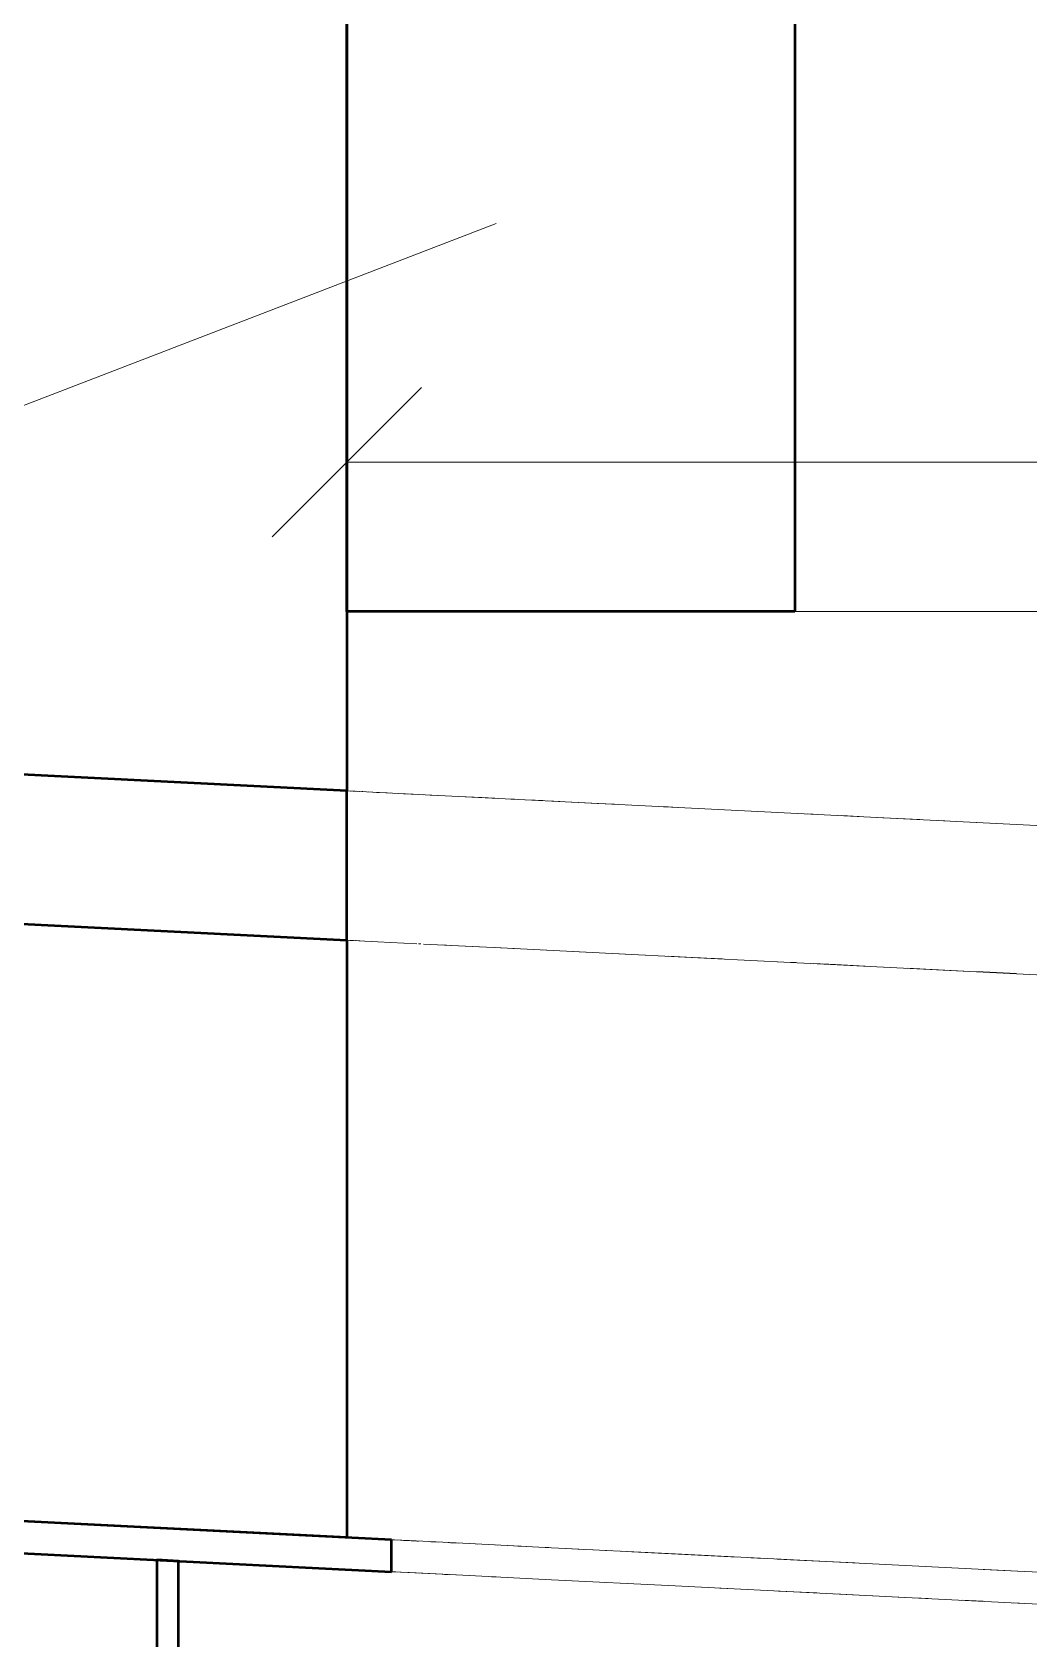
# Model space of a CAD drawing. Header units: metres. Extents: x 10 to 831, y 10 to 584.
# Drawn here: x 73.78 to 87.14, y 276.24 to 297.76 of the extents above; entities that cross this region are included whole.
import ezdxf

# ---------------------------------------------------------------- set-up
doc = ezdxf.new("R2010")
doc.units = ezdxf.units.M
for name, color, linetype, lineweight in [('CUT', 7, 'Continuous', 50), ('DIM', 1, 'Continuous', 13), ('TXT', 7, 'Continuous', 18), ('VIS', 8, 'Continuous', 13)]:
    doc.layers.add(name, color=color, linetype=linetype, lineweight=lineweight)

msp = doc.modelspace()

# ---------------------------------------------------------------- linework, layer by layer
at = {"layer": 'CUT'}
for p, q in [((78, 300), (78, 287.6)), ((78, 290), (78, 300)), ((84, 300), (84, 290)), ((78, 287.6), (30, 290)), ((84, 290), (78, 290)), ((30, 288), (78, 285.6)), ((78, 287.6), (73.2, 287.84)), ((78, 285.6), (78, 287.6)), ((73.2, 285.84), (78, 285.6)), ((78, 285.6), (78, 277.6)), ((78.6, 277.57), (72.6, 277.87)), ((78, 277.6), (73.2, 277.84)), ((72.6, 277.442), (78.6, 277.142)), ((78.6, 277.142), (78.6, 277.57)), ((75.744, 277.2848), (75.456, 277.2992)), ((75.456, 277.2992), (75.456, 266.1552)), ((75.744, 266.1408), (75.744, 277.2848))]:
    msp.add_line(p, q, dxfattribs=at)
at = {"layer": 'DIM'}
for p, q in [((78, 300), (78, 290.5)), ((77, 291), (79, 293)), ((78, 292), (302, 292))]:
    msp.add_line(p, q, dxfattribs=at)
at = {"layer": 'TXT'}
msp.add_line((80, 295.2), (54, 285.2), dxfattribs=at)
at = {"layer": 'VIS'}
for p, q in [((78, 300), (78, 287.6)), ((78, 290), (78, 300)), ((84, 300), (84, 290)), ((30, 290), (78, 287.6)), ((84, 290), (78, 290)), ((78, 290), (78.958, 290)), ((78.958, 290), (81.8164, 290)), ((81.8164, 290), (83.9748, 290)), ((84.9068, 290), (84, 290)), ((87.612, 290), (84.9068, 290)), ((78, 287.6), (50.4424, 288.978)), ((30, 288), (78, 285.6)), ((71.0388, 287.948), (73.9208, 287.804)), ((78, 287.6), (73.2, 287.84)), ((73.5332, 287.8232), (77.3312, 287.6336)), ((73.5356, 287.8232), (74.0772, 287.796)), ((73.5764, 287.8212), (74.7452, 287.7628)), ((73.7852, 287.8108), (74.3764, 287.7812)), ((73.91, 287.8044), (73.8444, 287.8076)), ((73.8856, 287.8056), (74.062, 287.7968)), ((73.8896, 287.8056), (74.0896, 287.7956)), ((73.8984, 287.8052), (74.7268, 287.7636)), ((73.9236, 287.804), (74.122, 287.794)), ((74.0128, 287.7992), (74.204, 287.7896)), ((74.094, 287.7952), (74.0284, 287.7984)), ((74.0372, 287.798), (75.4112, 287.7296)), ((74.1204, 287.794), (74.2908, 287.7856)), ((74.2024, 287.79), (74.4008, 287.78)), ((74.3228, 287.784), (75.294, 287.7352)), ((74.3756, 287.7812), (77.2576, 287.6372)), ((74.3924, 287.7804), (74.5452, 287.7728)), ((74.4344, 287.7784), (74.3952, 287.7804)), ((74.4, 287.78), (75, 287.75)), ((74.4544, 287.7772), (74.6116, 287.7696)), ((74.5288, 287.7736), (74.7284, 287.7636)), ((74.5744, 287.7712), (74.7584, 287.762)), ((74.5916, 287.7704), (74.768, 287.7616)), ((74.61, 287.7696), (75.0856, 287.7456)), ((74.6276, 287.7688), (75.0964, 287.7452)), ((74.7484, 287.7624), (74.7092, 287.7644)), ((74.7748, 287.7612), (74.9744, 287.7512)), ((74.8104, 287.7596), (74.97, 287.7516)), ((74.9728, 287.7512), (75.1408, 287.7428)), ((74.996, 287.75), (75.1944, 287.7404)), ((75.0036, 287.75), (75.462, 287.7268)), ((75.1404, 287.7428), (75.0228, 287.7488)), ((75.7856, 287.7108), (75.1908, 287.7404)), ((75.2124, 287.7392), (75.7924, 287.7104)), ((75.2972, 287.7352), (75.474, 287.7264)), ((75.3096, 287.7344), (75.8608, 287.7068)), ((75.3272, 287.7336), (75.5268, 287.7236)), ((75.4544, 287.7272), (75.3364, 287.7332)), ((75.3416, 287.7328), (75.8832, 287.706)), ((75.364, 287.732), (76.442, 287.678)), ((75.3972, 287.73), (75.8688, 287.7064)), ((75.4488, 287.7276), (75.6084, 287.7196)), ((75.5436, 287.7228), (75.7352, 287.7132)), ((75.5612, 287.722), (75.72, 287.714)), ((75.5648, 287.7216), (75.7212, 287.714)), ((75.768, 287.7116), (75.6504, 287.7176)), ((75.7896, 287.7104), (75.988, 287.7004)), ((75.9204, 287.704), (76.0732, 287.6964)), ((75.9744, 287.7012), (76.5744, 287.6712)), ((75.9808, 287.7008), (76.1488, 287.6924)), ((76.0032, 287.7), (76.1796, 287.6912)), ((76.0816, 287.696), (76.0424, 287.698)), ((76.2172, 287.6892), (77.0456, 287.6476)), ((76.3956, 287.6804), (76.3564, 287.682)), ((76.412, 287.6792), (76.9632, 287.652)), ((76.502, 287.6748), (76.658, 287.6672)), ((76.5124, 287.6744), (76.6712, 287.6664)), ((76.5172, 287.674), (76.6956, 287.6652)), ((76.5244, 287.6736), (76.724, 287.6636)), ((76.532, 287.6736), (76.9904, 287.6504)), ((76.5368, 287.6732), (77.0296, 287.6484)), ((76.5448, 287.6728), (76.7416, 287.6628)), ((76.6544, 287.6672), (77.1256, 287.6436)), ((76.7876, 287.6608), (76.67, 287.6664)), ((76.6872, 287.6656), (76.8868, 287.6556)), ((76.704, 287.6648), (76.9024, 287.6548)), ((76.7092, 287.6644), (76.8856, 287.6556)), ((76.8, 287.66), (77.8, 287.61)), ((77.1016, 287.6448), (76.9836, 287.6508)), ((76.9888, 287.6504), (77.1568, 287.642)), ((77.0448, 287.6476), (77.2044, 287.6396)), ((77.0748, 287.6464), (77.266, 287.6368)), ((77.1264, 287.6436), (77.2828, 287.636)), ((77.1468, 287.6428), (77.6224, 287.6188)), ((77.1476, 287.6428), (77.6892, 287.6156)), ((77.3092, 287.6344), (77.2444, 287.6376)), ((77.2996, 287.6352), (77.4916, 287.6256)), ((77.3228, 287.634), (77.5224, 287.624)), ((77.4488, 287.6276), (77.6016, 287.62)), ((77.5676, 287.6216), (77.5028, 287.6248)), ((77.5144, 287.6244), (77.698, 287.6152)), ((77.5312, 287.6236), (78.1108, 287.5944)), ((77.7684, 287.6116), (77.57, 287.6216)), ((77.574, 287.6212), (77.774, 287.6112)), ((77.6832, 287.616), (77.8428, 287.608)), ((77.7128, 287.6144), (78.016, 287.5992)), ((77.768, 287.6116), (77.9444, 287.6028)), ((77.7736, 287.6112), (77.972, 287.6012)), ((77.886, 287.6056), (78.086, 287.5956)), ((77.9116, 287.6044), (78.0684, 287.5964)), ((77.9964, 287.6), (78.1644, 287.5916)), ((78, 287.6), (78.958, 287.552)), ((78.016, 287.5992), (78, 287.6)), ((78, 285.6), (78, 287.6)), ((78.0492, 287.5976), (78.0436, 287.598)), ((78.136, 287.5932), (78.1264, 287.5936)), ((78.214, 287.5892), (78.2008, 287.59)), ((78.342, 287.5828), (78.2908, 287.5856)), ((78.54, 287.5728), (78.3964, 287.58)), ((78.588, 287.5704), (78.54, 287.5728)), ((78.958, 287.552), (78.76, 287.562)), ((78.96, 287.552), (78.8176, 287.5592)), ((78.958, 287.552), (81.8164, 287.4092)), ((79.0228, 287.5488), (78.96, 287.552)), ((79.212, 287.5396), (79.1176, 287.544)), ((79.496, 287.5252), (79.3184, 287.534)), ((79.808, 287.5096), (79.496, 287.5252)), ((79.98, 287.5008), (79.808, 287.5096)), ((80.2448, 287.4876), (80.1984, 287.49)), ((80.524, 287.4736), (80.3844, 287.4808)), ((80.624, 287.4688), (80.524, 287.4736)), ((80.684, 287.4656), (80.852, 287.4572)), ((80.924, 287.4536), (80.774, 287.4612)), ((81.356, 287.432), (80.924, 287.4536)), ((81.586, 287.4208), (81.356, 287.432)), ((81.816, 287.4092), (81.7584, 287.412)), ((81.8164, 287.4092), (86.5256, 287.1736)), ((82.304, 287.3848), (82.2432, 287.388)), ((82.434, 287.3784), (82.304, 287.3848)), ((84.246, 287.2876), (84.1704, 287.2916)), ((84.864, 287.2568), (84.6268, 287.2688)), ((85.18, 287.2408), (85.1008, 287.2448)), ((85.6748, 287.2164), (85.18, 287.2408)), ((86.0108, 287.1996), (85.9256, 287.2036)), ((86.524, 287.1736), (86.4384, 287.178)), ((86.7028, 287.1648), (86.524, 287.1736)), ((86.5256, 287.1736), (93.0052, 286.8496)), ((73.2, 285.84), (78, 285.6)), ((74.2688, 285.7864), (73.6712, 285.8164)), ((73.8048, 285.8096), (73.864, 285.8068)), ((74.0284, 285.7984), (73.8284, 285.8084)), ((74.0744, 285.7964), (73.8768, 285.806)), ((74.1376, 285.7932), (73.938, 285.8032)), ((73.9628, 285.802), (73.9824, 285.8008)), ((74.1752, 285.7912), (73.9756, 285.8012)), ((74.6512, 285.7676), (74.0648, 285.7968)), ((74.2436, 285.788), (74.072, 285.7964)), ((74.0808, 285.796), (74.14, 285.7928)), ((74.662, 285.7668), (74.1056, 285.7948)), ((74.8, 285.76), (74.2, 285.79)), ((75.8924, 285.7052), (74.224, 285.7888)), ((74.712, 285.7644), (74.23, 285.7884)), ((74.3924, 285.7804), (74.2396, 285.788)), ((74.2648, 285.7868), (74.2976, 285.7852)), ((75.6972, 285.7152), (74.3096, 285.7844)), ((74.5416, 285.7728), (74.3524, 285.7824)), ((74.396, 285.7804), (74.4284, 285.7784)), ((75.4776, 285.726), (74.4784, 285.776)), ((74.7664, 285.7616), (74.5664, 285.7716)), ((74.7616, 285.762), (74.568, 285.7716)), ((74.8288, 285.7584), (74.6284, 285.7684)), ((75.2784, 285.736), (74.682, 285.766)), ((74.7236, 285.764), (74.7564, 285.762)), ((74.93, 285.7536), (74.7584, 285.762)), ((75.3732, 285.7312), (74.774, 285.7612)), ((74.992, 285.7504), (74.7996, 285.76)), ((74.8, 285.76), (75.4, 285.73)), ((75.3092, 285.7344), (74.8508, 285.7576)), ((74.8544, 285.7572), (74.8872, 285.7556)), ((75.864, 285.7068), (74.8648, 285.7568)), ((76.288, 285.6856), (74.9016, 285.7548)), ((75.1, 285.7452), (74.9056, 285.7548)), ((75.0876, 285.7456), (74.9088, 285.7544)), ((74.9856, 285.7508), (75.084, 285.746)), ((75.26, 285.7372), (75.0624, 285.7468)), ((75.244, 285.7376), (75.0856, 285.7456)), ((75.3128, 285.7344), (75.1312, 285.7436)), ((75.182, 285.7408), (75.2148, 285.7392)), ((75.862, 285.7068), (75.2644, 285.7368)), ((75.3132, 285.7344), (75.346, 285.7328)), ((75.5368, 285.7232), (75.3428, 285.7328)), ((75.566, 285.7216), (75.366, 285.7316)), ((75.3888, 285.7304), (75.5872, 285.7208)), ((75.4444, 285.7276), (75.8552, 285.7072)), ((75.4444, 285.7276), (76.8172, 285.6592)), ((75.6776, 285.716), (75.488, 285.7256)), ((75.734, 285.7132), (75.5344, 285.7232)), ((77.8908, 285.6056), (75.6132, 285.7192)), ((75.8232, 285.7088), (75.628, 285.7188)), ((76.1956, 285.6904), (75.72, 285.714)), ((75.9204, 285.704), (75.7676, 285.7116)), ((75.9596, 285.702), (75.788, 285.7104)), ((77.1124, 285.6444), (75.804, 285.71)), ((76.0288, 285.6984), (75.8288, 285.7084)), ((76.3192, 285.684), (75.8372, 285.708)), ((76.5172, 285.674), (75.9608, 285.702)), ((76.1716, 285.6916), (75.972, 285.7016)), ((76.4024, 285.68), (76.2208, 285.6888)), ((76.4452, 285.6776), (76.2476, 285.6876)), ((76.4992, 285.6752), (76.3476, 285.6828)), ((76.8376, 285.658), (76.3792, 285.6812)), ((76.646, 285.6676), (76.4744, 285.6764)), ((76.6988, 285.6652), (76.5052, 285.6748)), ((76.5404, 285.6728), (76.7688, 285.6616)), ((76.8132, 285.6592), (76.6236, 285.6688)), ((76.8296, 285.6584), (76.6712, 285.6664)), ((76.9956, 285.6504), (76.8, 285.66)), ((77.106, 285.6448), (76.9544, 285.6524)), ((76.9752, 285.6512), (77.57, 285.6216)), ((77.6, 285.62), (77, 285.65)), ((77.2292, 285.6384), (77.0292, 285.6484)), ((77.8512, 285.6076), (77.0296, 285.6484)), ((77.3308, 285.6336), (77.1312, 285.6436)), ((77.3324, 285.6332), (77.1608, 285.642)), ((77.3696, 285.6316), (77.1696, 285.6416)), ((77.2, 285.64), (77.8, 285.61)), ((77.8532, 285.6072), (77.256, 285.6372)), ((77.8612, 285.6068), (77.28, 285.636)), ((77.4488, 285.6276), (77.296, 285.6352)), ((77.492, 285.6256), (77.3104, 285.6344)), ((77.5656, 285.6216), (77.3656, 285.6316)), ((77.4136, 285.6292), (77.4716, 285.6264)), ((77.6308, 285.6184), (77.4332, 285.6284)), ((77.6304, 285.6184), (77.4448, 285.6276)), ((77.6648, 285.6168), (77.4656, 285.6268)), ((77.7128, 285.6144), (77.5608, 285.622)), ((77.7496, 285.6124), (77.5804, 285.6208)), ((77.7808, 285.6108), (77.6224, 285.6188)), ((77.918, 285.604), (77.7512, 285.6124)), ((77.9488, 285.6024), (77.7596, 285.612)), ((77.9264, 285.6036), (77.7656, 285.6116)), ((77.798, 285.61), (77.9944, 285.6004)), ((78.06, 285.5972), (77.9072, 285.6048)), ((77.9972, 285.6), (78.0556, 285.5972)), ((78, 285.6), (78.24, 285.588)), ((78, 285.6), (78, 277.6)), ((78, 285.6), (78.002, 285.6)), ((78.038, 285.598), (78.06, 285.5972)), ((78.06, 285.5972), (78.0884, 285.5956)), ((78.24, 285.588), (78.0852, 285.5956)), ((78.1168, 285.594), (78.1264, 285.5936)), ((78.162, 285.592), (78.1752, 285.5912)), ((78.24, 285.588), (78.9384, 285.5532)), ((78.24, 285.588), (78.3252, 285.5836)), ((78.96, 285.552), (78.9916, 285.5504)), ((79.0244, 285.5488), (80.152, 285.4924)), ((79.2828, 285.536), (79.3896, 285.5304)), ((79.496, 285.5252), (79.7692, 285.5116)), ((80.152, 285.4924), (79.9876, 285.5008)), ((80.152, 285.4924), (81.8164, 285.4092)), ((80.152, 285.4924), (80.2916, 285.4856)), ((80.624, 285.4688), (80.674, 285.4664)), ((81.032, 285.4484), (81.194, 285.4404)), ((81.816, 285.4092), (81.6464, 285.4176)), ((81.816, 285.4092), (81.9988, 285.4)), ((81.8164, 285.4092), (83.944, 285.3028)), ((82.304, 285.3848), (82.6292, 285.3684)), ((82.824, 285.3588), (82.6524, 285.3672)), ((82.824, 285.3588), (83.028, 285.3488)), ((83.944, 285.3028), (83.77, 285.3116)), ((83.944, 285.3028), (86.5256, 285.1736)), ((83.944, 285.3028), (84.0196, 285.2992)), ((84.246, 285.2876), (84.548, 285.2728)), ((84.548, 285.2728), (84.3728, 285.2812)), ((84.548, 285.2728), (84.9428, 285.2528)), ((85.51, 285.2244), (85.84, 285.208)), ((85.84, 285.208), (86.2676, 285.1868)), ((86.524, 285.174), (86.3452, 285.1828)), ((86.524, 285.174), (86.9716, 285.1516)), ((86.5256, 285.1736), (89.5504, 285.0224)), ((78.6, 277.57), (72.6, 277.87)), ((78, 277.6), (73.2, 277.84)), ((73.7656, 277.8116), (73.864, 277.8068)), ((73.9232, 277.804), (73.9824, 277.8008)), ((73.9336, 277.8032), (73.9668, 277.8016)), ((74.0808, 277.796), (74.14, 277.7928)), ((74.1312, 277.7936), (74.1644, 277.7916)), ((74.1992, 277.79), (74.2976, 277.7852)), ((74.794, 277.7604), (74.1992, 277.79)), ((74.8472, 277.7576), (74.2484, 277.7876)), ((74.396, 277.7804), (74.4284, 277.7784)), ((74.5268, 277.7736), (74.5596, 277.772)), ((74.5924, 277.7704), (74.6252, 277.7688)), ((74.658, 277.7672), (74.6908, 277.7656)), ((74.7888, 277.7604), (74.8872, 277.7556)), ((74.79, 277.7604), (74.8228, 277.7588)), ((74.9856, 277.7508), (75.0184, 277.7492)), ((75.1168, 277.744), (75.1496, 277.7424)), ((75.7856, 277.7108), (75.1908, 277.7404)), ((75.2476, 277.7376), (75.2804, 277.736)), ((75.3788, 277.7312), (75.4444, 277.7276)), ((75.4444, 277.7276), (75.49, 277.7256)), ((76.8172, 277.6592), (75.4444, 277.7276)), ((76.0444, 277.6976), (75.4456, 277.7276)), ((75.4984, 277.7252), (75.5444, 277.7228)), ((76.1752, 277.6912), (76.586, 277.6708)), ((76.7772, 277.6612), (76.182, 277.6908)), ((76.2332, 277.6884), (76.2788, 277.686)), ((76.8428, 277.658), (76.6432, 277.668)), ((78.1652, 277.5916), (77.1736, 277.6412)), ((77.798, 277.61), (77.2096, 277.6396)), ((77.53, 277.6236), (77.5884, 277.6204)), ((78.0404, 277.598), (77.8408, 277.608)), ((77.9972, 277.6), (78.1724, 277.5912)), ((78.2, 277.59), (78, 277.6)), ((72.6, 277.442), (78.6, 277.142)), ((72.8512, 277.4296), (73.8492, 277.3796)), ((73.6044, 277.3916), (74.0324, 277.3704)), ((73.6044, 277.3916), (73.8028, 277.382)), ((78.3868, 277.5808), (78.1904, 277.5904)), ((78.24, 277.588), (78.2332, 277.5884)), ((78.3996, 277.58), (78.2996, 277.5852)), ((78.5592, 277.572), (78.4592, 277.5772)), ((78.5812, 277.5708), (78.6396, 277.568)), ((78.8384, 277.558), (78.6, 277.57)), ((78.6, 277.142), (78.6, 277.57)), ((78.6788, 277.566), (78.6188, 277.5692)), ((78.8384, 277.558), (78.6388, 277.568)), ((78.958, 277.552), (78.76, 277.562)), ((78.8384, 277.558), (78.7784, 277.5612)), ((79.5532, 277.5224), (78.8384, 277.558)), ((78.958, 277.552), (78.9384, 277.5532)), ((79.2236, 277.5388), (79.124, 277.544)), ((79.5532, 277.5224), (79.3548, 277.5324)), ((79.4888, 277.5256), (79.3892, 277.5304)), ((80.7404, 277.4628), (79.5532, 277.5224)), ((79.754, 277.5124), (79.7208, 277.514)), ((80.0192, 277.4992), (79.9864, 277.5008)), ((80.7404, 277.4628), (80.152, 277.4924)), ((80.3368, 277.4832), (80.2908, 277.4856)), ((80.7068, 277.4648), (80.6604, 277.4668)), ((82.396, 277.3804), (80.7404, 277.4628)), ((81.1692, 277.4416), (80.938, 277.4532)), ((81.5388, 277.4232), (81.3076, 277.4348)), ((81.8164, 277.4092), (81.6776, 277.416)), ((83.2348, 277.3384), (81.8164, 277.4092)), ((84.512, 277.2744), (82.396, 277.3804)), ((73.892, 277.3772), (74.8908, 277.3276)), ((75.0908, 277.3176), (74.0916, 277.3676)), ((74.1312, 277.3656), (74.23, 277.3604)), ((74.3288, 277.3556), (74.4276, 277.3508)), ((74.3976, 277.352), (75.3888, 277.3024)), ((74.448, 277.3496), (75.0468, 277.3196)), ((74.5264, 277.3456), (74.6252, 277.3408)), ((74.724, 277.336), (74.8228, 277.3308)), ((74.9476, 277.3248), (75.0852, 277.3176)), ((75.2232, 277.3108), (75.2688, 277.3084)), ((75.248, 277.3096), (75.4444, 277.2996)), ((75.4068, 277.3016), (75.4528, 277.2992)), ((75.744, 277.2848), (75.456, 277.2992)), ((75.456, 277.2992), (75.4628, 277.2988)), ((75.456, 277.2992), (75.456, 266.1552)), ((75.4832, 277.298), (75.5856, 277.2928)), ((75.606, 277.2916), (75.6672, 277.2888)), ((75.682, 277.288), (75.82, 277.2812)), ((75.6876, 277.2876), (75.7012, 277.2868)), ((75.7012, 277.2868), (75.7216, 277.286)), ((75.7576, 277.284), (75.744, 277.2848)), ((75.744, 266.1408), (75.744, 277.2848)), ((75.812, 277.2816), (75.778, 277.2832)), ((75.9072, 277.2768), (75.8324, 277.2804)), ((75.9616, 277.274), (75.9276, 277.2756)), ((75.9576, 277.274), (76.0036, 277.272)), ((75.9888, 277.2724), (75.982, 277.2728)), ((76.0292, 277.2704), (75.9888, 277.2724)), ((76.0444, 277.2696), (77.0424, 277.22)), ((76.1108, 277.2664), (76.0904, 277.2676)), ((76.1412, 277.2648), (76.1872, 277.2628)), ((76.192, 277.2624), (76.172, 277.2636)), ((76.5588, 277.244), (76.2532, 277.2592)), ((76.3804, 277.2528), (77.372, 277.2036)), ((76.4168, 277.2512), (76.5544, 277.2444)), ((76.4252, 277.2508), (77.0136, 277.2212)), ((77.0888, 277.2176), (76.4896, 277.2476)), ((76.5716, 277.2436), (76.6056, 277.2416)), ((76.7216, 277.236), (76.5788, 277.2432)), ((76.7216, 277.236), (76.6196, 277.2412)), ((76.6892, 277.2376), (76.8892, 277.2276)), ((76.7176, 277.236), (76.7764, 277.2332)), ((76.7892, 277.2324), (76.7216, 277.236)), ((76.7752, 277.2332), (76.8092, 277.2316)), ((77.0596, 277.2192), (76.8908, 277.2276)), ((76.9524, 277.2244), (77.1284, 277.2156)), ((77.1144, 277.2164), (77.148, 277.2144)), ((77.3304, 277.2056), (77.1612, 277.214)), ((77.3044, 277.2068), (77.3632, 277.204)), ((77.5336, 277.1952), (77.432, 277.2004)), ((77.6412, 277.19), (78.24, 277.16)), ((77.6568, 277.1892), (77.7152, 277.1864)), ((77.804, 277.1816), (77.7024, 277.1868)), ((77.8916, 277.1776), (78.0676, 277.1688)), ((78.0336, 277.1704), (77.9864, 277.1728)), ((77.9944, 277.1724), (79.3676, 277.1036)), ((83.5892, 277.3204), (83.412, 277.3296)), ((83.944, 277.3028), (83.7544, 277.3124)), ((83.944, 277.3028), (83.7664, 277.3116)), ((84.8044, 277.2596), (83.944, 277.3028)), ((84.512, 277.2744), (83.944, 277.3028)), ((87.08, 277.146), (84.512, 277.2744)), ((87.08, 277.146), (86.5256, 277.1736)), ((78.2224, 277.1608), (78.1752, 277.1632)), ((78.2436, 277.16), (78.3024, 277.1568)), ((78.3632, 277.154), (79.5532, 277.0944)), ((78.4108, 277.1516), (78.364, 277.154)), ((78.5996, 277.142), (78.5524, 277.1444)), ((78.5956, 277.1424), (78.6544, 277.1392)), ((78.6, 277.142), (78.8384, 277.13)), ((78.8384, 277.13), (79.5532, 277.0944)), ((78.9768, 277.1232), (78.9296, 277.1256)), ((79.3544, 277.1044), (79.3072, 277.1068)), ((79.5532, 277.0944), (80.7404, 277.0348)), ((79.9988, 277.072), (79.9388, 277.0752)), ((80.7404, 277.0348), (82.396, 276.9524)), ((81.446, 276.9996), (81.3856, 277.0028)), ((82.396, 276.9524), (84.512, 276.8464)), ((90.0884, 276.9956), (87.08, 277.146)), ((82.9968, 276.922), (83.1864, 276.9128)), ((84.2948, 276.8572), (83.7828, 276.8828)), ((84.512, 276.8464), (87.08, 276.718)), ((84.784, 276.8328), (84.5268, 276.8456)), ((84.8624, 276.8288), (85.0472, 276.8196)), ((85.4696, 276.7984), (85.384, 276.8028)), ((85.6016, 276.792), (85.7864, 276.7828)), ((86.3268, 276.7556), (86.2412, 276.76)), ((86.3408, 276.7548), (86.5256, 276.7456)), ((87.0128, 276.7212), (86.9268, 276.7256)), ((87.08, 276.718), (90.0884, 276.5676))]:
    msp.add_line(p, q, dxfattribs=at)

doc.saveas('drawing.dxf')
